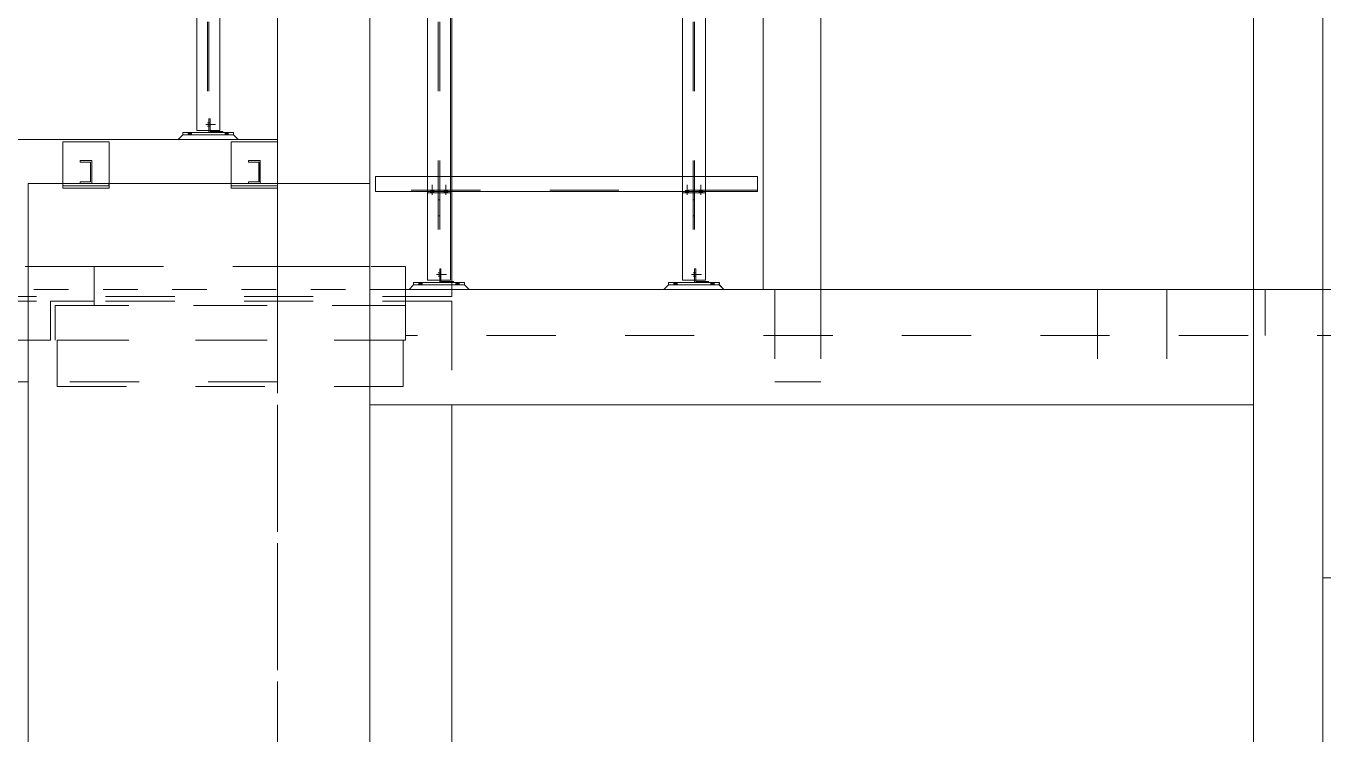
# Model space of a CAD drawing. Header units: millimetres. Extents: x 663313 to 1226001, y 1431724 to 1620898.
# Drawn here: x 663528.06 to 663533.68, y 1524733.95 to 1524737.02 of the extents above; entities that cross this region are included whole.
import ezdxf

# ---------------------------------------------------------------- set-up
doc = ezdxf.new("R2010")
doc.units = ezdxf.units.MM
for name, pattern in [('XKITLINE00', [0]), ('XKITLINE01', [4, 1, -1, 1, -1]), ('XKITLINE02', [4, 2, -2])]:
    doc.linetypes.add(name, pattern=pattern)
for name, color, linetype, lineweight in [('Bolt', 7, 'Continuous', 0), ('Part', 7, 'Continuous', 0), ('S-GRID', 7, 'Continuous', 9)]:
    doc.layers.add(name, color=color, linetype=linetype, lineweight=lineweight)
doc.layers.add('VPORT', color=7, linetype='Continuous')

# ---------------------------------------------------------------- blocks, each defined once
blk = doc.blocks.new('*A14371910')
at = {"layer": 'S-GRID', "color": 7, "linetype": 'XKITLINE01', "lineweight": 0}
blk.add_line((181.371058, 154.391804), (416.137168, 154.391804), dxfattribs=at)
blk = doc.blocks.new('*A14391912')
at = {"layer": 'Part', "color": 7, "linetype": 'XKITLINE02', "lineweight": 0}
for p, q in [((240.112982, 154.391804), (240.111161, 154.391804)), ((240.111161, 154.391804), (376.452929, 154.391804)), ((240.111161, 153.058471), (240.111161, 154.391804)), ((264.944461, 153.058471), (264.944461, 154.391804)), ((264.946503, 153.058471), (264.946503, 154.391804)), ((376.452546, 153.058471), (240.111161, 153.058471))]:
    blk.add_line(p, q, dxfattribs=at)
blk = doc.blocks.new('*A14411914')
at = {"layer": 'Part', "color": 7, "linetype": 'XKITLINE00', "lineweight": 0}
for p, q in [((287.777104, 154.391804), (266.611411, 154.391804)), ((266.611411, 154.391804), (266.611411, 146.058471)), ((287.777104, 154.391804), (287.777104, 149.858471)), ((266.611411, 146.058471), (266.977718, 146.058471)), ((270.577717, 146.058471), (270.444743, 146.058471)), ((280.577714, 146.058471), (280.44474, 146.058471))]:
    blk.add_line(p, q, dxfattribs=at)
at = {"layer": 'Part', "color": 7, "linetype": 'XKITLINE02', "lineweight": 0}
for p, q in [((266.61263, 146.058471), (266.61263, 154.391804)), ((287.778323, 154.391804), (287.777104, 154.391804)), ((287.778323, 154.391804), (287.777104, 154.391804)), ((287.778323, 146.058471), (287.778323, 154.391804)), ((287.777104, 149.858471), (287.777104, 146.058471)), ((270.444743, 146.058471), (266.977718, 146.058471)), ((280.44474, 146.058471), (270.577717, 146.058471)), ((280.578073, 146.058471), (280.577714, 146.058471)), ((280.577714, 146.058471), (287.778323, 146.058471)), ((287.777104, 146.058471), (287.778323, 146.058471))]:
    blk.add_line(p, q, dxfattribs=at)
blk = doc.blocks.new('*A15231996')
at = {"layer": 'Part', "color": 7, "linetype": 'XKITLINE00', "lineweight": 0}
for p, q in [((236.409907, 209.725138), (236.409907, 157.458471)), ((239.076573, 155.058471), (239.076573, 209.725138)), ((239.077792, 182.391804), (239.077792, 155.058471)), ((239.076573, 155.058471), (239.077792, 155.058471))]:
    blk.add_line(p, q, dxfattribs=at)
at = {"layer": 'Part', "color": 7, "linetype": 'XKITLINE02', "lineweight": 0}
for p, q in [((236.411126, 209.725138), (236.411126, 155.058471)), ((236.409907, 157.458471), (236.409907, 155.058471)), ((239.077792, 155.058471), (236.409907, 155.058471))]:
    blk.add_line(p, q, dxfattribs=at)
blk = doc.blocks.new('*A15272000')
at = {"layer": 'Part', "color": 7, "linetype": 'XKITLINE00', "lineweight": 0}
for p, q in [((250.443201, 154.391804), (250.443201, 209.725138)), ((252.109868, 154.391804), (252.109868, 209.725138)), ((252.111087, 154.391804), (252.111087, 209.725138)), ((252.109868, 154.391804), (250.443201, 154.391804))]:
    blk.add_line(p, q, dxfattribs=at)
at = {"layer": 'Part', "color": 7, "linetype": 'XKITLINE02', "lineweight": 0}
for p, q in [((250.444421, 154.391804), (250.444421, 209.725138)), ((252.111087, 154.391804), (252.109868, 154.391804)), ((252.109868, 154.391804), (252.111087, 154.391804))]:
    blk.add_line(p, q, dxfattribs=at)
blk = doc.blocks.new('*A15292002')
at = {"layer": 'Part', "color": 7, "linetype": 'XKITLINE00', "lineweight": 0}
for p, q in [((202.289905, 158.725138), (202.289905, 157.458471)), ((218.076578, 158.725138), (202.289905, 158.725138)), ((236.40991, 158.725138), (220.743244, 158.725138)), ((236.40991, 158.725138), (236.40991, 157.458471)), ((209.209166, 151.725138), (209.076686, 151.725138)), ((219.209164, 151.725138), (219.076684, 151.725138)), ((229.209161, 151.725138), (229.076681, 151.725138))]:
    blk.add_line(p, q, dxfattribs=at)
at = {"layer": 'Part', "color": 7, "linetype": 'XKITLINE02', "lineweight": 0}
for p, q in [((202.291118, 158.725138), (202.291118, 154.391804)), ((220.743244, 158.725138), (218.076578, 158.725138)), ((236.411124, 158.725138), (236.40991, 158.725138)), ((236.411124, 158.725138), (236.40991, 158.725138)), ((236.411121, 154.391804), (236.411124, 158.725138)), ((202.289905, 157.458471), (202.289905, 154.391804)), ((236.40991, 157.458471), (236.40991, 154.391804)), ((202.289902, 151.725138), (202.289905, 154.391804)), ((202.291118, 154.391804), (202.291116, 151.725138)), ((236.40991, 154.391804), (236.409907, 151.725138)), ((236.411121, 151.725138), (236.411121, 154.391804)), ((202.291116, 151.725138), (202.289902, 151.725138)), ((209.076686, 151.725138), (202.289902, 151.725138)), ((236.411121, 151.725138), (209.209166, 151.725138)), ((219.076684, 151.725138), (209.209166, 151.725138)), ((229.076681, 151.725138), (219.209164, 151.725138)), ((236.409907, 151.725138), (236.411121, 151.725138))]:
    blk.add_line(p, q, dxfattribs=at)
blk = doc.blocks.new('*A15342007')
at = {"layer": 'Bolt', "color": 7, "linetype": 'XKITLINE02', "lineweight": 0}
for p, q in [((234.337146, 159.158471), (234.623279, 159.158471)), ((234.389912, 159.205138), (234.429912, 159.205138)), ((234.38998, 159.111804), (234.42998, 159.111804)), ((234.429851, 159.205138), (234.463184, 159.205138)), ((234.430041, 159.111804), (234.463374, 159.111804))]:
    blk.add_line(p, q, dxfattribs=at)
blk = doc.blocks.new('*A15352008')
at = {"layer": 'Part', "color": 7, "linetype": 'XKITLINE02', "lineweight": 0}
for p, q in [((234.4298, 159.325138), (234.463426, 159.325138)), ((234.4298, 159.325138), (234.4298, 158.991804)), ((234.430092, 158.925138), (234.430092, 159.325138)), ((234.463133, 159.325138), (234.463133, 158.991804)), ((234.463426, 159.325138), (234.463426, 158.991804)), ((234.830092, 158.925138), (234.4298, 158.925138))]:
    blk.add_line(p, q, dxfattribs=at)
at = {"layer": 'Part', "color": 7, "linetype": 'XKITLINE00', "lineweight": 0}
for p, q in [((234.4298, 158.991804), (234.4298, 158.925138)), ((234.463133, 158.991804), (234.463133, 158.958471)), ((234.463133, 158.958471), (234.8298, 158.958471)), ((234.463426, 158.991804), (234.463426, 158.958471)), ((234.8298, 158.958471), (234.830092, 158.958471)), ((234.830092, 158.958471), (234.8298, 158.958471)), ((234.8298, 158.958471), (234.8298, 158.925138)), ((234.830092, 158.958471), (234.830092, 158.925138))]:
    blk.add_line(p, q, dxfattribs=at)
blk = doc.blocks.new('*A15392012')
at = {"layer": 'Part', "color": 7, "linetype": 'XKITLINE00', "lineweight": 0}
for p, q in [((248.109531, 182.125138), (248.109531, 177.658471)), ((248.776646, 182.125138), (248.109531, 182.125138)), ((248.776197, 182.125138), (248.776197, 177.658471)), ((248.776685, 182.125138), (248.776646, 182.125138)), ((248.776646, 182.125138), (248.776646, 177.658471)), ((248.109531, 177.225138), (248.109531, 167.658471)), ((248.776197, 177.225138), (248.776197, 167.658471)), ((248.776646, 177.225138), (248.776646, 167.658471)), ((248.109531, 167.225138), (248.109531, 157.658471)), ((248.776197, 167.225138), (248.776197, 157.658471)), ((248.776646, 167.225138), (248.776646, 157.658471)), ((248.109531, 157.185138), (248.109531, 154.658471)), ((248.776197, 157.225138), (248.776197, 154.658471)), ((248.776646, 157.225138), (248.776646, 154.658471)), ((248.776646, 154.658471), (248.109531, 154.658471)), ((248.776646, 154.658471), (248.776685, 154.658471))]:
    blk.add_line(p, q, dxfattribs=at)
at = {"layer": 'Part', "color": 7, "linetype": 'XKITLINE02', "lineweight": 0}
for p, q in [((248.10957, 182.125138), (248.10957, 154.658471)), ((248.109979, 182.125138), (248.109979, 154.658471)), ((248.110018, 182.125138), (248.110018, 154.658471)), ((248.422903, 182.125138), (248.422903, 154.658471)), ((248.423313, 182.125138), (248.423313, 154.658471)), ((248.462903, 182.125138), (248.462903, 154.658471)), ((248.463313, 182.125138), (248.463313, 154.658471)), ((248.776685, 182.125138), (248.776197, 182.125138)), ((248.776236, 182.125138), (248.776236, 154.658471)), ((248.776685, 154.658471), (248.776685, 182.125138)), ((248.109531, 177.658471), (248.109531, 177.225138)), ((248.776197, 177.658471), (248.776197, 177.225138)), ((248.776646, 177.658471), (248.776646, 177.225138)), ((248.109531, 167.658471), (248.109531, 167.225138)), ((248.776197, 167.658471), (248.776197, 167.225138)), ((248.776646, 167.658471), (248.776646, 167.225138)), ((248.109531, 157.658471), (248.109531, 157.185138)), ((248.776197, 157.658471), (248.776197, 157.225138)), ((248.776646, 157.658471), (248.776646, 157.225138)), ((248.776685, 154.658471), (248.776197, 154.658471))]:
    blk.add_line(p, q, dxfattribs=at)
blk = doc.blocks.new('*A15402013')
at = {"layer": 'Part', "color": 7, "linetype": 'XKITLINE00', "lineweight": 0}
for p, q in [((266.611411, 154.391804), (264.609906, 154.391804)), ((264.609906, 135.391804), (264.609906, 154.391804)), ((266.609905, 135.391804), (266.609905, 154.391804)), ((266.609905, 135.391804), (266.60855, 135.391804)), ((266.61296, 135.391804), (266.609905, 135.391804))]:
    blk.add_line(p, q, dxfattribs=at)
at = {"layer": 'Part', "color": 7, "linetype": 'XKITLINE02', "lineweight": 0}
for p, q in [((266.61296, 154.391804), (266.611411, 154.391804)), ((266.60855, 135.391804), (264.609906, 135.391804))]:
    blk.add_line(p, q, dxfattribs=at)
blk = doc.blocks.new('*A15412014')
at = {"layer": 'Part', "color": 7, "linetype": 'XKITLINE02', "lineweight": 0}
for p, q in [((252.113061, 154.391804), (250.777887, 154.391804)), ((250.777887, 154.391804), (250.777887, 151.725138)), ((252.11122, 154.391804), (252.11122, 151.725138)), ((250.777887, 151.725138), (252.113061, 151.725138))]:
    blk.add_line(p, q, dxfattribs=at)
blk = doc.blocks.new('*A15422015')
at = {"layer": 'Part', "color": 7, "linetype": 'XKITLINE00', "lineweight": 0}
for p, q in [((239.076574, 151.058471), (239.076574, 154.391804)), ((264.609906, 154.391804), (239.076574, 154.391804)), ((264.609906, 154.391804), (264.609906, 151.058471)), ((264.609906, 151.058471), (239.076574, 151.058471))]:
    blk.add_line(p, q, dxfattribs=at)
at = {"layer": 'Part', "color": 7, "linetype": 'XKITLINE02', "lineweight": 0}
for p, q in [((239.076574, 154.391804), (239.077793, 154.391804)), ((239.077793, 154.391804), (239.077793, 151.058471)), ((264.611125, 154.391804), (264.609906, 154.391804)), ((264.611125, 154.391804), (264.609906, 154.391804)), ((264.611125, 151.058471), (264.611125, 154.391804)), ((239.077793, 151.058471), (239.076574, 151.058471)), ((264.609906, 151.058471), (264.611125, 151.058471)), ((264.611125, 151.058471), (264.609906, 151.058471))]:
    blk.add_line(p, q, dxfattribs=at)
blk = doc.blocks.new('*A15432016')
at = {"layer": 'Part', "color": 7, "linetype": 'XKITLINE00', "lineweight": 0}
for p, q in [((266.61296, 177.725138), (264.609906, 177.725138)), ((264.609906, 154.391804), (264.609906, 177.725138)), ((266.609905, 154.391804), (266.609905, 177.725138)), ((266.609905, 154.391804), (264.609906, 154.391804)), ((266.609905, 154.391804), (266.611411, 154.391804))]:
    blk.add_line(p, q, dxfattribs=at)
at = {"layer": 'Part', "color": 7, "linetype": 'XKITLINE02', "lineweight": 0}
blk.add_line((266.611411, 154.391804), (266.61296, 154.391804), dxfattribs=at)
blk = doc.blocks.new('*A15442017')
at = {"layer": 'Bolt', "color": 7, "linetype": 'XKITLINE02', "lineweight": 0}
for p, q in [((248.370308, 154.825138), (248.656441, 154.825138)), ((248.423074, 154.871804), (248.463074, 154.871804)), ((248.423142, 154.778471), (248.463142, 154.778471)), ((248.463013, 154.871804), (248.496346, 154.871804)), ((248.463203, 154.778471), (248.496536, 154.778471))]:
    blk.add_line(p, q, dxfattribs=at)
blk = doc.blocks.new('*A15452018')
at = {"layer": 'Part', "color": 7, "linetype": 'XKITLINE02', "lineweight": 0}
for p, q in [((248.462962, 154.991804), (248.496587, 154.991804)), ((248.462962, 154.991804), (248.462962, 154.658471)), ((248.463254, 154.591804), (248.463254, 154.991804)), ((248.496295, 154.991804), (248.496295, 154.658471)), ((248.496587, 154.991804), (248.496587, 154.658471)), ((248.863254, 154.591804), (248.462962, 154.591804))]:
    blk.add_line(p, q, dxfattribs=at)
at = {"layer": 'Part', "color": 7, "linetype": 'XKITLINE00', "lineweight": 0}
for p, q in [((248.462962, 154.658471), (248.462962, 154.591804)), ((248.496295, 154.658471), (248.496295, 154.625138)), ((248.496295, 154.625138), (248.862961, 154.625138)), ((248.496587, 154.658471), (248.496587, 154.625138)), ((248.862961, 154.625138), (248.863254, 154.625138)), ((248.863254, 154.625138), (248.862961, 154.625138)), ((248.862961, 154.625138), (248.862961, 154.591804)), ((248.863254, 154.625138), (248.863254, 154.591804))]:
    blk.add_line(p, q, dxfattribs=at)
blk = doc.blocks.new('*A15462019')
at = {"layer": 'Part', "color": 7, "linetype": 'XKITLINE00', "lineweight": 0}
for p, q in [((247.709506, 154.525138), (247.576076, 154.391804)), ((249.176173, 154.525138), (247.709506, 154.525138)), ((249.176709, 154.525138), (249.176173, 154.525138)), ((249.176173, 154.525138), (249.309409, 154.391804)), ((249.31014, 154.391804), (249.176709, 154.525138))]:
    blk.add_line(p, q, dxfattribs=at)
at = {"layer": 'Part', "color": 7, "linetype": 'XKITLINE02', "lineweight": 0}
for p, q in [((247.576807, 154.391804), (247.710043, 154.525138)), ((249.176709, 154.525138), (249.176173, 154.525138)), ((247.576076, 154.391804), (247.576807, 154.391804)), ((249.31014, 154.391804), (247.576076, 154.391804))]:
    blk.add_line(p, q, dxfattribs=at)
blk = doc.blocks.new('*A15472020')
at = {"layer": 'Part', "color": 7, "linetype": 'XKITLINE00', "lineweight": 0}
for p, q in [((249.176709, 154.591804), (247.709506, 154.591804)), ((247.709506, 154.525138), (247.709506, 154.591804)), ((249.176709, 154.525138), (247.709506, 154.525138)), ((249.176173, 154.591804), (249.176709, 154.591804)), ((249.176173, 154.591804), (249.176173, 154.525138)), ((249.176173, 154.525138), (249.176709, 154.525138)), ((249.176709, 154.525138), (249.176709, 154.591804))]:
    blk.add_line(p, q, dxfattribs=at)
at = {"layer": 'Part', "color": 7, "linetype": 'XKITLINE02', "lineweight": 0}
blk.add_line((247.710043, 154.525138), (247.710043, 154.591804), dxfattribs=at)
blk = doc.blocks.new('*A15482021')
at = {"layer": 'Bolt'}
for points in [[(247.956, 154.592), (247.956, 154.525), (247.863, 154.525), (247.863, 154.592)], [(249.023, 154.592), (249.023, 154.525), (248.93, 154.525), (248.93, 154.592)]]:
    blk.add_hatch(color=7, dxfattribs=at).paths.add_polyline_path(points, flags=17)
at = {"layer": 'Bolt', "color": 7, "linetype": 'XKITLINE00', "lineweight": 0}
for p, q in [((247.863, 154.525), (247.863, 154.592)), ((247.91, 154.525), (247.91, 154.592)), ((247.956, 154.525), (247.956, 154.592)), ((248.93, 154.525), (248.93, 154.592)), ((248.976, 154.525), (248.976, 154.592)), ((249.023, 154.525), (249.023, 154.592))]:
    blk.add_line(p, q, dxfattribs=at)
blk = doc.blocks.new('*A15492022')
at = {"layer": 'Part', "color": 7, "linetype": 'XKITLINE00', "lineweight": 0}
for p, q in [((248.108946, 157.185138), (248.108946, 157.225138)), ((248.775612, 157.185138), (248.108946, 157.185138)), ((248.775612, 157.185138), (248.775612, 157.225138)), ((248.776197, 157.185138), (248.775612, 157.185138)), ((248.776197, 157.185138), (248.775612, 157.185138)), ((248.776197, 157.225138), (248.776197, 157.185138))]:
    blk.add_line(p, q, dxfattribs=at)
at = {"layer": 'Part', "color": 7, "linetype": 'XKITLINE02', "lineweight": 0}
for p, q in [((248.776197, 157.225138), (248.108946, 157.225138)), ((248.109531, 157.185138), (248.109531, 157.225138)), ((248.775612, 157.225138), (248.776197, 157.225138))]:
    blk.add_line(p, q, dxfattribs=at)
blk = doc.blocks.new('*A15502023')
at = {"layer": 'Part', "color": 7, "linetype": 'XKITLINE00', "lineweight": 0}
for p, q in [((248.422279, 156.985138), (248.422279, 157.185138)), ((248.462279, 157.185138), (248.422279, 157.185138)), ((248.462279, 156.985138), (248.462279, 157.185138)), ((248.462864, 156.518471), (248.462864, 157.185138)), ((248.422718, 156.518471), (248.422279, 156.985138)), ((248.422279, 156.985138), (248.462279, 156.985138)), ((248.462279, 156.985138), (248.462718, 156.518471)), ((248.462864, 156.518471), (248.422718, 156.518471)), ((248.462718, 156.518471), (248.462864, 156.518471))]:
    blk.add_line(p, q, dxfattribs=at)
at = {"layer": 'Part', "color": 7, "linetype": 'XKITLINE02', "lineweight": 0}
for p, q in [((248.422279, 157.185138), (248.422864, 157.185138)), ((248.422864, 157.185138), (248.422864, 156.518471)), ((248.462279, 157.185138), (248.462864, 157.185138)), ((248.462864, 157.185138), (248.462279, 157.185138)), ((248.422864, 156.518471), (248.422718, 156.518471))]:
    blk.add_line(p, q, dxfattribs=at)
blk = doc.blocks.new('*A15512024')
at = {"layer": 'Bolt'}
for points in [[(248.289, 157.265), (248.289, 157.225), (248.196, 157.225), (248.196, 157.265)], [(248.289, 157.225), (248.289, 157.185), (248.196, 157.185), (248.196, 157.225)], [(248.689, 157.265), (248.689, 157.225), (248.596, 157.225), (248.596, 157.265)], [(248.689, 157.225), (248.689, 157.185), (248.596, 157.185), (248.596, 157.225)]]:
    blk.add_hatch(color=7, dxfattribs=at).paths.add_polyline_path(points, flags=17)
at = {"layer": 'Bolt', "color": 7, "linetype": 'XKITLINE00', "lineweight": 0}
for p, q in [((248.243, 157.132), (248.243, 157.418)), ((248.643, 157.132), (248.643, 157.418)), ((248.196, 157.225), (248.196, 157.265)), ((248.196, 157.185), (248.196, 157.225)), ((248.289, 157.225), (248.289, 157.265)), ((248.289, 157.185), (248.289, 157.225)), ((248.596, 157.225), (248.596, 157.265)), ((248.596, 157.185), (248.596, 157.225)), ((248.689, 157.225), (248.689, 157.265)), ((248.689, 157.185), (248.689, 157.225))]:
    blk.add_line(p, q, dxfattribs=at)
blk = doc.blocks.new('*A16542127')
at = {"layer": 'Part', "color": 7, "linetype": 'XKITLINE02', "lineweight": 0}
for p, q in [((241.445512, 154.058471), (221.477876, 154.058471)), ((221.477876, 134.991804), (221.477876, 154.058471)), ((221.478851, 154.058471), (221.478851, 134.991804)), ((241.445512, 154.058471), (241.444537, 154.058471)), ((241.444537, 154.058471), (241.444537, 151.058471)), ((241.445512, 154.058471), (241.445512, 151.058471)), ((241.444537, 135.391804), (241.444537, 134.991804)), ((241.445512, 135.391804), (241.445512, 134.991804)), ((241.445512, 134.991804), (221.477876, 134.991804)), ((241.444537, 134.991804), (241.445512, 134.991804))]:
    blk.add_line(p, q, dxfattribs=at)
at = {"layer": 'Part', "color": 7, "linetype": 'XKITLINE00', "lineweight": 0}
for p, q in [((241.444537, 151.058471), (241.444537, 135.391804)), ((241.445512, 151.058471), (241.445512, 135.391804))]:
    blk.add_line(p, q, dxfattribs=at)
blk = doc.blocks.new('*A16582131')
at = {"layer": 'Part', "color": 7, "linetype": 'XKITLINE02', "lineweight": 0}
for p, q in [((228.046258, 154.891804), (227.712206, 154.891804)), ((227.712206, 154.891804), (227.832206, 153.891804)), ((231.119592, 155.058471), (228.045539, 155.058471)), ((228.045539, 155.058471), (228.045539, 154.891804)), ((231.118872, 154.058471), (231.118872, 155.058471)), ((229.852206, 152.925138), (229.852206, 154.058471)), ((229.852206, 154.058471), (231.119592, 154.058471)), ((226.179591, 153.725138), (225.84554, 153.725138)), ((225.84554, 153.725138), (225.96554, 152.725138)), ((227.832925, 153.891804), (226.178873, 153.891804)), ((226.178873, 153.891804), (226.178873, 153.725138)), ((213.867938, 143.591804), (228.801267, 152.925138)), ((228.801267, 152.925138), (229.852925, 152.925138)), ((224.312924, 152.558471), (223.978874, 152.558471)), ((223.978874, 152.558471), (224.098874, 151.558471)), ((225.966257, 152.725138), (224.312207, 152.725138)), ((224.312207, 152.725138), (224.312207, 152.558471)), ((224.09959, 151.558471), (222.445541, 151.558471)), ((222.445541, 151.558471), (222.445541, 151.391804)), ((222.446256, 151.391804), (222.112208, 151.391804)), ((222.112208, 151.391804), (222.232208, 150.391804)), ((222.232923, 150.391804), (220.578875, 150.391804)), ((220.578875, 150.391804), (220.578875, 150.225138)), ((220.579589, 150.225138), (220.245541, 150.225138)), ((220.245541, 150.225138), (220.365541, 149.225138)), ((220.366256, 149.225138), (218.712209, 149.225138)), ((218.712209, 149.225138), (218.712209, 149.058471)), ((218.712922, 149.058471), (218.378875, 149.058471)), ((218.378875, 149.058471), (218.498875, 148.058471)), ((218.499589, 148.058471), (216.845542, 148.058471)), ((216.845542, 148.058471), (216.845542, 147.891804)), ((216.846255, 147.891804), (216.512209, 147.891804)), ((216.512209, 147.891804), (216.632209, 146.891804)), ((214.979588, 146.725138), (214.645543, 146.725138)), ((214.645543, 146.725138), (214.765543, 145.725138)), ((216.632922, 146.891804), (214.978876, 146.891804)), ((214.978876, 146.891804), (214.978876, 146.725138)), ((214.766254, 145.725138), (209.238878, 145.725138)), ((209.238878, 145.725138), (209.238878, 144.725138)), ((209.238878, 144.725138), (210.506253, 144.725138)), ((210.505544, 144.725138), (210.505544, 143.591804)), ((210.505544, 143.591804), (213.868649, 143.591804))]:
    blk.add_line(p, q, dxfattribs=at)
blk = doc.blocks.new('*A16612134')
at = {"layer": 'Part', "color": 7, "linetype": 'XKITLINE00', "lineweight": 0}
for p, q in [((239.076556, 157.458471), (229.209161, 157.458471)), ((229.209161, 157.458471), (229.209161, 129.89649)), ((239.075825, 157.458471), (239.075825, 135.391804)), ((239.076556, 157.458471), (239.076556, 135.391804)), ((239.075825, 132.725138), (239.075825, 127.791804)), ((239.076556, 132.725138), (239.076556, 127.791804)), ((229.209161, 127.85277), (229.209161, 127.791804)), ((229.209161, 127.791804), (239.076556, 127.791804))]:
    blk.add_line(p, q, dxfattribs=at)
at = {"layer": 'Part', "color": 7, "linetype": 'XKITLINE02', "lineweight": 0}
for p, q in [((229.209892, 157.458471), (229.209892, 127.791804)), ((239.075825, 135.391804), (239.075825, 132.725138)), ((239.076556, 135.391804), (239.076556, 132.725138)), ((229.209161, 129.89649), (229.209161, 127.85277))]:
    blk.add_line(p, q, dxfattribs=at)
blk = doc.blocks.new('*A16622135')
at = {"layer": 'Part', "color": 7, "linetype": 'XKITLINE00', "lineweight": 0}
for p, q in [((240.743866, 182.125138), (240.743866, 177.658471)), ((241.410981, 182.125138), (240.743866, 182.125138)), ((241.410533, 182.125138), (241.410533, 177.658471)), ((241.41102, 182.125138), (241.410981, 182.125138)), ((241.410981, 182.125138), (241.410981, 177.658471)), ((240.743866, 177.225138), (240.743866, 167.658471)), ((241.410533, 177.225138), (241.410533, 167.658471)), ((241.410981, 177.225138), (241.410981, 167.658471)), ((240.743866, 167.225138), (240.743866, 157.658471)), ((241.410533, 167.225138), (241.410533, 157.658471)), ((241.410981, 167.225138), (241.410981, 157.658471)), ((240.743866, 157.185138), (240.743866, 154.658471)), ((241.410533, 157.225138), (241.410533, 154.658471)), ((241.410981, 157.225138), (241.410981, 154.658471)), ((241.410981, 154.658471), (240.743866, 154.658471)), ((241.410981, 154.658471), (241.41102, 154.658471))]:
    blk.add_line(p, q, dxfattribs=at)
at = {"layer": 'Part', "color": 7, "linetype": 'XKITLINE02', "lineweight": 0}
for p, q in [((240.743905, 182.125138), (240.743905, 154.658471)), ((240.744315, 182.125138), (240.744315, 154.658471)), ((240.744354, 182.125138), (240.744354, 154.658471)), ((241.057238, 182.125138), (241.057238, 154.658471)), ((241.057648, 182.125138), (241.057648, 154.658471)), ((241.097238, 182.125138), (241.097238, 154.658471)), ((241.097648, 182.125138), (241.097648, 154.658471)), ((241.41102, 182.125138), (241.410533, 182.125138)), ((241.410572, 182.125138), (241.410572, 154.658471)), ((241.41102, 154.658471), (241.41102, 182.125138)), ((240.743866, 177.658471), (240.743866, 177.225138)), ((241.410533, 177.658471), (241.410533, 177.225138)), ((241.410981, 177.658471), (241.410981, 177.225138)), ((240.743866, 167.658471), (240.743866, 167.225138)), ((241.410533, 167.658471), (241.410533, 167.225138)), ((241.410981, 167.658471), (241.410981, 167.225138)), ((240.743866, 157.658471), (240.743866, 157.185138)), ((241.410533, 157.658471), (241.410533, 157.225138)), ((241.410981, 157.658471), (241.410981, 157.225138)), ((241.41102, 154.658471), (241.410533, 154.658471))]:
    blk.add_line(p, q, dxfattribs=at)
blk = doc.blocks.new('*A16642137')
at = {"layer": 'Part', "color": 7, "linetype": 'XKITLINE02', "lineweight": 0}
for p, q in [((236.409911, 135.391804), (236.409911, 155.058471)), ((236.409911, 155.058471), (239.077796, 155.058471)), ((236.41113, 155.058471), (236.41113, 135.391804)), ((239.077796, 154.391804), (239.077796, 151.058471)), ((239.077796, 135.391804), (236.409911, 135.391804)), ((239.076576, 135.391804), (239.077796, 135.391804))]:
    blk.add_line(p, q, dxfattribs=at)
at = {"layer": 'Part', "color": 7, "linetype": 'XKITLINE00', "lineweight": 0}
for p, q in [((239.076576, 135.391804), (239.076576, 155.058471)), ((239.076576, 155.058471), (239.077796, 155.058471)), ((239.077796, 155.058471), (239.077796, 154.391804)), ((239.077796, 151.058471), (239.077796, 135.391804))]:
    blk.add_line(p, q, dxfattribs=at)
blk = doc.blocks.new('*A16792152')
at = {"layer": 'Part', "color": 7, "linetype": 'XKITLINE02', "lineweight": 0}
for p, q in [((231.119592, 155.058471), (231.118872, 155.058471)), ((231.118872, 155.058471), (240.112975, 155.058471)), ((231.118872, 153.925138), (231.118872, 155.058471)), ((240.11225, 155.058471), (240.11225, 153.925138)), ((240.11225, 153.925138), (231.118872, 153.925138)), ((240.11225, 153.925138), (240.112975, 153.925138))]:
    blk.add_line(p, q, dxfattribs=at)
blk = doc.blocks.new('*A16802153')
at = {"layer": 'Part', "color": 7, "linetype": 'XKITLINE00', "lineweight": 0}
for p, q in [((221.477876, 169.725138), (221.477876, 167.658471)), ((222.410541, 169.725138), (221.477876, 169.725138)), ((234.076369, 169.725138), (223.077656, 169.725138)), ((236.409907, 169.725138), (234.743484, 169.725138)), ((240.743866, 169.725138), (239.077914, 169.725138)), ((241.444537, 169.725138), (241.410981, 169.725138)), ((241.444537, 169.725138), (241.444537, 167.658471)), ((241.445512, 169.058471), (241.445512, 167.658471)), ((221.477876, 167.225138), (221.477876, 158.725138)), ((241.444537, 167.225138), (241.444537, 157.658471)), ((241.445512, 167.225138), (241.445512, 157.658471)), ((241.444537, 157.225138), (241.444537, 154.625138)), ((241.445512, 157.225138), (241.445512, 154.625138))]:
    blk.add_line(p, q, dxfattribs=at)
at = {"layer": 'Part', "color": 7, "linetype": 'XKITLINE02', "lineweight": 0}
for p, q in [((221.478851, 169.725138), (221.478851, 154.191804)), ((223.077656, 169.725138), (222.410541, 169.725138)), ((234.743484, 169.725138), (234.076369, 169.725138)), ((236.411126, 169.725138), (236.409907, 169.725138)), ((239.077914, 169.725138), (236.409907, 169.725138)), ((241.410981, 169.725138), (240.743866, 169.725138)), ((241.445512, 169.725138), (241.444537, 169.725138)), ((241.445512, 169.725138), (241.444537, 169.725138)), ((241.445512, 169.725138), (241.445512, 169.058471)), ((221.477876, 167.658471), (221.477876, 167.225138)), ((241.444537, 167.658471), (241.444537, 167.225138)), ((241.445512, 167.658471), (241.445512, 167.225138)), ((221.477876, 158.725138), (221.477876, 154.191804)), ((241.444537, 157.658471), (241.444537, 157.225138)), ((241.445512, 157.658471), (241.445512, 157.225138)), ((241.444537, 154.625138), (241.444537, 154.191804)), ((241.445512, 154.625138), (241.445512, 154.191804)), ((241.445512, 154.191804), (221.477876, 154.191804)), ((241.444537, 154.191804), (241.445512, 154.191804))]:
    blk.add_line(p, q, dxfattribs=at)
blk = doc.blocks.new('*A16822155')
at = {"layer": 'Part', "color": 7, "linetype": 'XKITLINE00', "lineweight": 0}
for p, q in [((234.076369, 182.125138), (234.076369, 177.658471)), ((234.743484, 182.125138), (234.076369, 182.125138)), ((234.743035, 182.125138), (234.743035, 177.658471)), ((234.743523, 182.125138), (234.743484, 182.125138)), ((234.743484, 182.125138), (234.743484, 177.658471)), ((234.076369, 177.225138), (234.076369, 167.658471)), ((234.743035, 177.225138), (234.743035, 167.658471)), ((234.743484, 177.225138), (234.743484, 167.658471)), ((234.076369, 167.185138), (234.076369, 158.991804)), ((234.743035, 167.225138), (234.743035, 158.991804)), ((234.743484, 167.225138), (234.743484, 158.991804)), ((234.743484, 158.991804), (234.076369, 158.991804)), ((234.743484, 158.991804), (234.743523, 158.991804))]:
    blk.add_line(p, q, dxfattribs=at)
at = {"layer": 'Part', "color": 7, "linetype": 'XKITLINE02', "lineweight": 0}
for p, q in [((234.076408, 182.125138), (234.076408, 158.991804)), ((234.076817, 182.125138), (234.076817, 158.991804)), ((234.076856, 182.125138), (234.076856, 158.991804)), ((234.389741, 182.125138), (234.389741, 158.991804)), ((234.390151, 182.125138), (234.390151, 158.991804)), ((234.429741, 182.125138), (234.429741, 158.991804)), ((234.430151, 182.125138), (234.430151, 158.991804)), ((234.743523, 182.125138), (234.743035, 182.125138)), ((234.743074, 182.125138), (234.743074, 158.991804)), ((234.743523, 158.991804), (234.743523, 182.125138)), ((234.076369, 177.658471), (234.076369, 177.225138)), ((234.743035, 177.658471), (234.743035, 177.225138)), ((234.743484, 177.658471), (234.743484, 177.225138)), ((234.076369, 167.658471), (234.076369, 167.185138)), ((234.743035, 167.658471), (234.743035, 167.225138)), ((234.743484, 167.658471), (234.743484, 167.225138)), ((234.743523, 158.991804), (234.743035, 158.991804))]:
    blk.add_line(p, q, dxfattribs=at)
blk = doc.blocks.new('*A16842157')
at = {"layer": 'Part', "color": 7, "linetype": 'XKITLINE02', "lineweight": 0}
for p, q in [((230.209286, 157.391804), (230.209286, 157.458471)), ((230.20992, 157.458471), (230.209286, 157.458471)), ((231.543253, 157.458471), (230.209286, 157.458471)), ((230.20992, 157.391804), (230.20992, 157.458471)), ((231.542619, 157.458471), (231.542619, 157.391804)), ((231.543253, 157.391804), (231.543253, 157.458471)), ((230.20992, 157.391804), (230.209286, 157.391804)), ((230.209286, 157.391804), (231.543253, 157.391804))]:
    blk.add_line(p, q, dxfattribs=at)
blk = doc.blocks.new('*A16852158')
at = {"layer": 'Part', "color": 7, "linetype": 'XKITLINE00', "lineweight": 0}
for p, q in [((230.709331, 158.075138), (230.709331, 158.125138)), ((230.709331, 158.125138), (231.042664, 158.125138)), ((231.009331, 158.075138), (230.709331, 158.075138)), ((231.009331, 157.508471), (231.009331, 158.075138)), ((231.042664, 158.125138), (231.043347, 158.125138)), ((231.043347, 158.125138), (231.042664, 158.125138)), ((231.042664, 158.125138), (231.042664, 157.458471)), ((231.043347, 157.458471), (231.043347, 158.125138)), ((230.709331, 157.458471), (230.709331, 157.508471)), ((231.009331, 157.508471), (230.709331, 157.508471))]:
    blk.add_line(p, q, dxfattribs=at)
at = {"layer": 'Part', "color": 7, "linetype": 'XKITLINE02', "lineweight": 0}
for p, q in [((230.710014, 158.075138), (230.710014, 158.125138)), ((231.010014, 158.075138), (231.009331, 158.075138)), ((231.010014, 157.508471), (231.010014, 158.075138)), ((231.043347, 157.458471), (230.709331, 157.458471)), ((230.710014, 157.458471), (230.710014, 157.508471)), ((231.009331, 157.508471), (231.010014, 157.508471))]:
    blk.add_line(p, q, dxfattribs=at)
blk = doc.blocks.new('*A16902163')
at = {"layer": 'Part', "color": 7, "linetype": 'XKITLINE00', "lineweight": 0}
for p, q in [((231.543374, 158.658471), (230.210041, 158.658471)), ((230.210041, 158.658471), (230.210041, 157.458471)), ((231.543423, 158.658471), (231.543374, 158.658471)), ((231.543374, 158.658471), (231.543374, 157.458471))]:
    blk.add_line(p, q, dxfattribs=at)
at = {"layer": 'Part', "color": 7, "linetype": 'XKITLINE02', "lineweight": 0}
for p, q in [((230.21009, 157.325138), (230.21009, 158.658471)), ((231.543423, 158.658471), (231.543423, 157.325138)), ((231.543423, 158.658471), (231.543423, 158.658471)), ((230.210041, 157.458471), (230.210041, 157.325138)), ((231.543374, 157.458471), (231.543374, 157.325138)), ((231.543423, 157.325138), (230.210041, 157.325138))]:
    blk.add_line(p, q, dxfattribs=at)
blk = doc.blocks.new('*A16962169')
at = {"layer": 'Part', "color": 7, "linetype": 'XKITLINE00', "lineweight": 0}
for p, q in [((239.24324, 157.225138), (239.24324, 157.658471)), ((239.24324, 157.658471), (239.243279, 157.658471)), ((250.277144, 157.658471), (239.24324, 157.658471)), ((250.276535, 157.658471), (250.276535, 157.225138)), ((250.277105, 157.265138), (250.277105, 157.658471)), ((250.277144, 157.225138), (239.24324, 157.225138)), ((250.277105, 157.265138), (250.276535, 157.265138)), ((250.276574, 157.265138), (250.277105, 157.265138)), ((250.277144, 157.265138), (250.277144, 157.225138))]:
    blk.add_line(p, q, dxfattribs=at)
at = {"layer": 'Part', "color": 7, "linetype": 'XKITLINE02', "lineweight": 0}
for p, q in [((239.243279, 157.658471), (239.243279, 157.265138)), ((239.24381, 157.265138), (239.24381, 157.658471)), ((239.24381, 157.658471), (239.243849, 157.658471)), ((239.243849, 157.658471), (239.243849, 157.225138)), ((250.276574, 157.658471), (250.276535, 157.658471)), ((250.276574, 157.265138), (250.276574, 157.658471)), ((250.277144, 157.658471), (250.277105, 157.658471)), ((250.277144, 157.658471), (250.277144, 157.265138)), ((239.243849, 157.225138), (239.24324, 157.225138)), ((239.243279, 157.265138), (239.24381, 157.265138)), ((250.276535, 157.265138), (239.243279, 157.265138))]:
    blk.add_line(p, q, dxfattribs=at)
blk = doc.blocks.new('*A16972170')
at = {"layer": 'Part', "color": 7, "linetype": 'XKITLINE00', "lineweight": 0}
for p, q in [((233.676345, 158.858471), (233.542914, 158.725138)), ((235.143011, 158.858471), (233.676345, 158.858471)), ((235.143547, 158.858471), (235.143011, 158.858471)), ((235.143011, 158.858471), (235.276247, 158.725138)), ((235.276978, 158.725138), (235.143547, 158.858471))]:
    blk.add_line(p, q, dxfattribs=at)
at = {"layer": 'Part', "color": 7, "linetype": 'XKITLINE02', "lineweight": 0}
for p, q in [((233.542914, 158.725138), (233.543645, 158.725138)), ((235.276978, 158.725138), (233.542914, 158.725138)), ((233.543645, 158.725138), (233.676881, 158.858471)), ((235.143547, 158.858471), (235.143011, 158.858471))]:
    blk.add_line(p, q, dxfattribs=at)
blk = doc.blocks.new('*A16982171')
at = {"layer": 'Part', "color": 7, "linetype": 'XKITLINE00', "lineweight": 0}
for p, q in [((235.143547, 158.925138), (233.676345, 158.925138)), ((233.676345, 158.858471), (233.676345, 158.925138)), ((235.143011, 158.925138), (235.143547, 158.925138)), ((235.143011, 158.925138), (235.143011, 158.858471)), ((235.143547, 158.858471), (235.143547, 158.925138)), ((235.143547, 158.858471), (233.676345, 158.858471)), ((235.143011, 158.858471), (235.143547, 158.858471))]:
    blk.add_line(p, q, dxfattribs=at)
at = {"layer": 'Part', "color": 7, "linetype": 'XKITLINE02', "lineweight": 0}
blk.add_line((233.676881, 158.858471), (233.676881, 158.925138), dxfattribs=at)
blk = doc.blocks.new('*A16992172')
at = {"layer": 'Bolt'}
for points in [[(240.591, 154.592), (240.591, 154.525), (240.497, 154.525), (240.497, 154.592)], [(241.657, 154.592), (241.657, 154.525), (241.564, 154.525), (241.564, 154.592)]]:
    blk.add_hatch(color=7, dxfattribs=at).paths.add_polyline_path(points, flags=17)
at = {"layer": 'Bolt', "color": 7, "linetype": 'XKITLINE00', "lineweight": 0}
for p, q in [((240.497, 154.525), (240.497, 154.592)), ((240.544, 154.525), (240.544, 154.592)), ((240.591, 154.525), (240.591, 154.592)), ((241.564, 154.525), (241.564, 154.592)), ((241.611, 154.525), (241.611, 154.592)), ((241.657, 154.525), (241.657, 154.592))]:
    blk.add_line(p, q, dxfattribs=at)
blk = doc.blocks.new('*A17002173')
at = {"layer": 'Bolt', "color": 7, "linetype": 'XKITLINE02', "lineweight": 0}
for p, q in [((241.004643, 154.825138), (241.290776, 154.825138)), ((241.057409, 154.871804), (241.097409, 154.871804)), ((241.057477, 154.778471), (241.097477, 154.778471)), ((241.097348, 154.871804), (241.130681, 154.871804)), ((241.097538, 154.778471), (241.130872, 154.778471))]:
    blk.add_line(p, q, dxfattribs=at)
blk = doc.blocks.new('*A17012174')
at = {"layer": 'Part', "color": 7, "linetype": 'XKITLINE02', "lineweight": 0}
for p, q in [((241.097297, 154.991804), (241.130923, 154.991804)), ((241.097297, 154.991804), (241.097297, 154.658471)), ((241.097589, 154.591804), (241.097589, 154.991804)), ((241.13063, 154.991804), (241.13063, 154.658471)), ((241.130923, 154.991804), (241.130923, 154.658471)), ((241.497589, 154.591804), (241.097297, 154.591804))]:
    blk.add_line(p, q, dxfattribs=at)
at = {"layer": 'Part', "color": 7, "linetype": 'XKITLINE00', "lineweight": 0}
for p, q in [((241.097297, 154.658471), (241.097297, 154.591804)), ((241.13063, 154.658471), (241.13063, 154.625138)), ((241.13063, 154.625138), (241.497297, 154.625138)), ((241.130923, 154.658471), (241.130923, 154.625138)), ((241.497297, 154.625138), (241.497589, 154.625138)), ((241.497589, 154.625138), (241.497297, 154.625138)), ((241.497297, 154.625138), (241.497297, 154.591804)), ((241.497589, 154.625138), (241.497589, 154.591804))]:
    blk.add_line(p, q, dxfattribs=at)
blk = doc.blocks.new('*A17022175')
at = {"layer": 'Part', "color": 7, "linetype": 'XKITLINE00', "lineweight": 0}
for p, q in [((240.343842, 154.525138), (240.210411, 154.391804)), ((241.810508, 154.525138), (240.343842, 154.525138)), ((241.811044, 154.525138), (241.810508, 154.525138)), ((241.810508, 154.525138), (241.943744, 154.391804)), ((241.944475, 154.391804), (241.811044, 154.525138))]:
    blk.add_line(p, q, dxfattribs=at)
at = {"layer": 'Part', "color": 7, "linetype": 'XKITLINE02', "lineweight": 0}
for p, q in [((240.211142, 154.391804), (240.344378, 154.525138)), ((241.811044, 154.525138), (241.810508, 154.525138)), ((240.210411, 154.391804), (240.211142, 154.391804)), ((241.944475, 154.391804), (240.210411, 154.391804))]:
    blk.add_line(p, q, dxfattribs=at)
blk = doc.blocks.new('*A17032176')
at = {"layer": 'Part', "color": 7, "linetype": 'XKITLINE00', "lineweight": 0}
for p, q in [((241.811044, 154.591804), (240.343842, 154.591804)), ((240.343842, 154.525138), (240.343842, 154.591804)), ((241.811044, 154.525138), (240.343842, 154.525138)), ((241.810508, 154.591804), (241.811044, 154.591804)), ((241.810508, 154.591804), (241.810508, 154.525138)), ((241.810508, 154.525138), (241.811044, 154.525138)), ((241.811044, 154.525138), (241.811044, 154.591804))]:
    blk.add_line(p, q, dxfattribs=at)
at = {"layer": 'Part', "color": 7, "linetype": 'XKITLINE02', "lineweight": 0}
blk.add_line((240.344378, 154.525138), (240.344378, 154.591804), dxfattribs=at)
blk = doc.blocks.new('*A17042177')
at = {"layer": 'Part', "color": 7, "linetype": 'XKITLINE02', "lineweight": 0}
for p, q in [((235.075822, 157.391804), (235.075822, 157.458471)), ((235.076456, 157.458471), (235.075822, 157.458471)), ((236.409789, 157.458471), (235.075822, 157.458471)), ((235.076456, 157.391804), (235.076456, 157.458471)), ((236.409155, 157.458471), (236.409155, 157.391804)), ((236.409789, 157.391804), (236.409789, 157.458471)), ((235.076456, 157.391804), (235.075822, 157.391804)), ((235.075822, 157.391804), (236.409789, 157.391804))]:
    blk.add_line(p, q, dxfattribs=at)
blk = doc.blocks.new('*A17052178')
at = {"layer": 'Part', "color": 7, "linetype": 'XKITLINE00', "lineweight": 0}
for p, q in [((235.575867, 158.075138), (235.575867, 158.125138)), ((235.575867, 158.125138), (235.9092, 158.125138)), ((235.875867, 158.075138), (235.575867, 158.075138)), ((235.875867, 157.508471), (235.875867, 158.075138)), ((235.9092, 158.125138), (235.909883, 158.125138)), ((235.909883, 158.125138), (235.9092, 158.125138)), ((235.9092, 158.125138), (235.9092, 157.458471)), ((235.909883, 157.458471), (235.909883, 158.125138)), ((235.575867, 157.458471), (235.575867, 157.508471)), ((235.875867, 157.508471), (235.575867, 157.508471))]:
    blk.add_line(p, q, dxfattribs=at)
at = {"layer": 'Part', "color": 7, "linetype": 'XKITLINE02', "lineweight": 0}
for p, q in [((235.57655, 158.075138), (235.57655, 158.125138)), ((235.876549, 158.075138), (235.875867, 158.075138)), ((235.876549, 157.508471), (235.876549, 158.075138)), ((235.909883, 157.458471), (235.575867, 157.458471)), ((235.57655, 157.458471), (235.57655, 157.508471)), ((235.875867, 157.508471), (235.876549, 157.508471))]:
    blk.add_line(p, q, dxfattribs=at)
blk = doc.blocks.new('*A17062179')
at = {"layer": 'Part', "color": 7, "linetype": 'XKITLINE00', "lineweight": 0}
for p, q in [((236.410039, 158.658471), (235.076707, 158.658471)), ((235.076707, 158.658471), (235.076707, 157.458471)), ((236.410088, 158.658471), (236.410039, 158.658471)), ((236.410039, 158.658471), (236.410039, 157.458471))]:
    blk.add_line(p, q, dxfattribs=at)
at = {"layer": 'Part', "color": 7, "linetype": 'XKITLINE02', "lineweight": 0}
for p, q in [((235.076755, 157.325138), (235.076755, 158.658471)), ((236.410088, 158.658471), (236.410088, 157.325138)), ((236.410088, 158.658471), (236.410088, 158.658471)), ((235.076707, 157.458471), (235.076707, 157.325138)), ((236.410039, 157.458471), (236.410039, 157.325138)), ((236.410088, 157.325138), (235.076707, 157.325138))]:
    blk.add_line(p, q, dxfattribs=at)
blk = doc.blocks.new('*A17072180')
at = {"layer": 'Bolt'}
for points in [[(233.923, 158.925), (233.923, 158.858), (233.83, 158.858), (233.83, 158.925)], [(234.99, 158.925), (234.99, 158.858), (234.897, 158.858), (234.897, 158.925)]]:
    blk.add_hatch(color=7, dxfattribs=at).paths.add_polyline_path(points, flags=17)
at = {"layer": 'Bolt', "color": 7, "linetype": 'XKITLINE00', "lineweight": 0}
for p, q in [((233.83, 158.858), (233.83, 158.925)), ((233.877, 158.858), (233.877, 158.925)), ((233.923, 158.858), (233.923, 158.925)), ((234.897, 158.858), (234.897, 158.925)), ((234.943, 158.858), (234.943, 158.925)), ((234.99, 158.858), (234.99, 158.925))]:
    blk.add_line(p, q, dxfattribs=at)
blk = doc.blocks.new('*A17082181')
at = {"layer": 'Part', "color": 7, "linetype": 'XKITLINE00', "lineweight": 0}
for p, q in [((240.743281, 157.185138), (240.743281, 157.225138)), ((241.409947, 157.185138), (240.743281, 157.185138)), ((241.409947, 157.185138), (241.409947, 157.225138)), ((241.410533, 157.185138), (241.409947, 157.185138)), ((241.410533, 157.185138), (241.409947, 157.185138)), ((241.410533, 157.225138), (241.410533, 157.185138))]:
    blk.add_line(p, q, dxfattribs=at)
at = {"layer": 'Part', "color": 7, "linetype": 'XKITLINE02', "lineweight": 0}
for p, q in [((241.410533, 157.225138), (240.743281, 157.225138)), ((240.743866, 157.185138), (240.743866, 157.225138)), ((241.409947, 157.225138), (241.410533, 157.225138))]:
    blk.add_line(p, q, dxfattribs=at)
blk = doc.blocks.new('*A17092182')
at = {"layer": 'Part', "color": 7, "linetype": 'XKITLINE00', "lineweight": 0}
for p, q in [((241.056614, 156.985138), (241.056614, 157.185138)), ((241.096614, 157.185138), (241.056614, 157.185138)), ((241.096614, 156.985138), (241.096614, 157.185138)), ((241.097199, 156.518471), (241.097199, 157.185138)), ((241.057053, 156.518471), (241.056614, 156.985138)), ((241.056614, 156.985138), (241.096614, 156.985138)), ((241.096614, 156.985138), (241.097053, 156.518471)), ((241.097199, 156.518471), (241.057053, 156.518471)), ((241.097053, 156.518471), (241.097199, 156.518471))]:
    blk.add_line(p, q, dxfattribs=at)
at = {"layer": 'Part', "color": 7, "linetype": 'XKITLINE02', "lineweight": 0}
for p, q in [((241.056614, 157.185138), (241.057199, 157.185138)), ((241.057199, 157.185138), (241.057199, 156.518471)), ((241.096614, 157.185138), (241.097199, 157.185138)), ((241.097199, 157.185138), (241.096614, 157.185138)), ((241.057199, 156.518471), (241.057053, 156.518471))]:
    blk.add_line(p, q, dxfattribs=at)
blk = doc.blocks.new('*A17102183')
at = {"layer": 'Bolt'}
for points in [[(240.924, 157.265), (240.924, 157.225), (240.83, 157.225), (240.83, 157.265)], [(240.924, 157.225), (240.924, 157.185), (240.83, 157.185), (240.83, 157.225)], [(241.324, 157.265), (241.324, 157.225), (241.23, 157.225), (241.23, 157.265)], [(241.324, 157.225), (241.324, 157.185), (241.23, 157.185), (241.23, 157.225)]]:
    blk.add_hatch(color=7, dxfattribs=at).paths.add_polyline_path(points, flags=17)
at = {"layer": 'Bolt', "color": 7, "linetype": 'XKITLINE00', "lineweight": 0}
for p, q in [((240.877, 157.132), (240.877, 157.418)), ((241.277, 157.132), (241.277, 157.418)), ((240.83, 157.225), (240.83, 157.265)), ((240.83, 157.185), (240.83, 157.225)), ((240.924, 157.225), (240.924, 157.265)), ((240.924, 157.185), (240.924, 157.225)), ((241.23, 157.225), (241.23, 157.265)), ((241.23, 157.185), (241.23, 157.225)), ((241.324, 157.225), (241.324, 157.265)), ((241.324, 157.185), (241.324, 157.225))]:
    blk.add_line(p, q, dxfattribs=at)
blk = doc.blocks.new('*A17412214')
at = {"layer": 'Part', "color": 7, "linetype": 'XKITLINE02', "lineweight": 0}
for p, q in [((229.986259, 153.925138), (229.985539, 153.925138)), ((229.985539, 153.925138), (240.112975, 153.925138)), ((229.985539, 152.925138), (229.985539, 153.925138)), ((240.11225, 153.925138), (240.11225, 152.925138)), ((240.11225, 152.925138), (229.985539, 152.925138)), ((240.11225, 152.925138), (240.112975, 152.925138))]:
    blk.add_line(p, q, dxfattribs=at)
blk = doc.blocks.new('*A17422215')
at = {"layer": 'Part', "color": 7, "linetype": 'XKITLINE02', "lineweight": 0}
for p, q in [((240.046235, 152.925138), (230.045578, 152.925138)), ((230.045578, 152.925138), (230.045578, 151.591804)), ((240.04559, 152.925138), (240.04559, 151.591804)), ((230.045578, 151.591804), (240.04559, 151.591804)), ((240.04559, 151.591804), (240.046235, 151.591804))]:
    blk.add_line(p, q, dxfattribs=at)
blk = doc.blocks.new('*A17752248')
at = {"layer": 'Part', "color": 7, "linetype": 'XKITLINE02', "lineweight": 0}
for p, q in [((262.106246, 154.391804), (260.104414, 154.391804)), ((260.104414, 154.391804), (260.104414, 151.058471)), ((262.104413, 154.391804), (262.104413, 151.058471)), ((260.104414, 151.058471), (262.106246, 151.058471))]:
    blk.add_line(p, q, dxfattribs=at)

msp = doc.modelspace()

# ---------------------------------------------------------------- hatches: boundary and pattern name
at = {"layer": 'VPORT'}
h = msp.add_hatch(dxfattribs=at)
h.set_pattern_fill('ANGLE')
h.set_pattern_definition([(235.288, (663627.358, 1524790.5456), (5.74185, -3.9776), [5.08, -1.905]), (325.288, (663627.358, 1524790.5456), (3.9776, 5.74185), [5.08, -1.905])])
h.paths.add_polyline_path([(663617.8537, 1524792.0691), (663619.0867, 1524791.215), (663617.3783, 1524788.7489), (663616.1453, 1524789.603)])
edge = h.paths.add_edge_path(flags=16)
edge.add_line((663617.5126, 1524790.4806), (663617.7194, 1524790.3374))
edge = h.paths.add_edge_path(flags=16)
edge.add_line((663617.5444, 1524790.3056), (663617.6876, 1524790.5124))
h.paths.add_polyline_path([(663612.4437, 1524784.2591), (663613.6767, 1524783.405), (663611.9683, 1524780.9389), (663610.7353, 1524781.793)])
edge = h.paths.add_edge_path(flags=16)
edge.add_line((663612.1026, 1524782.6706), (663612.3094, 1524782.5274))
edge = h.paths.add_edge_path(flags=16)
edge.add_line((663612.1344, 1524782.4956), (663612.2776, 1524782.7024))
h.paths.add_polyline_path([(663604.7567, 1524773.1621), (663605.9897, 1524772.308), (663604.2813, 1524769.8419), (663603.0483, 1524770.696)])
edge = h.paths.add_edge_path(flags=16)
edge.add_line((663604.4156, 1524771.5736), (663604.6224, 1524771.4304))
edge = h.paths.add_edge_path(flags=16)
edge.add_line((663604.4474, 1524771.3986), (663604.5906, 1524771.6054))
h.paths.add_polyline_path([(663599.8027, 1524766.0101), (663601.0357, 1524765.156), (663599.3273, 1524762.6899), (663598.0943, 1524763.544)])
edge = h.paths.add_edge_path(flags=16)
edge.add_line((663599.4616, 1524764.4216), (663599.6684, 1524764.2784))
edge = h.paths.add_edge_path(flags=16)
edge.add_line((663599.4934, 1524764.2466), (663599.6366, 1524764.4534))
h.paths.add_polyline_path([(663592.6837, 1524755.7351), (663593.9167, 1524754.881), (663592.2083, 1524752.4149), (663590.9753, 1524753.269)])
edge = h.paths.add_edge_path(flags=16)
edge.add_line((663592.3426, 1524754.1466), (663592.5494, 1524754.0034))
edge = h.paths.add_edge_path(flags=16)
edge.add_line((663592.3744, 1524753.9716), (663592.5176, 1524754.1784))
h.paths.add_polyline_path([(663585.2817, 1524745.0491), (663586.5147, 1524744.195), (663584.8063, 1524741.7289), (663583.5733, 1524742.583)])
edge = h.paths.add_edge_path(flags=16)
edge.add_line((663584.9406, 1524743.4606), (663585.1474, 1524743.3174))
edge = h.paths.add_edge_path(flags=16)
edge.add_line((663584.9724, 1524743.2856), (663585.1156, 1524743.4924))
h.paths.add_polyline_path([(663578.7897, 1524735.6781), (663580.0227, 1524734.824), (663578.3143, 1524732.3579), (663577.0813, 1524733.212)])
edge = h.paths.add_edge_path(flags=16)
edge.add_line((663578.4486, 1524734.0896), (663578.6554, 1524733.9464))
edge = h.paths.add_edge_path(flags=16)
edge.add_line((663578.4804, 1524733.9146), (663578.6236, 1524734.1214))
h.paths.add_polyline_path([(663572.2977, 1524726.3071), (663573.5307, 1524725.453), (663571.8223, 1524722.9869), (663570.5893, 1524723.841)])
edge = h.paths.add_edge_path(flags=16)
edge.add_line((663571.9566, 1524724.7186), (663572.1634, 1524724.5754))
edge = h.paths.add_edge_path(flags=16)
edge.add_line((663571.9884, 1524724.5436), (663572.1316, 1524724.7504))
h.paths.add_polyline_path([(663565.8057, 1524716.9351), (663567.0387, 1524716.081), (663565.3303, 1524713.6149), (663564.0973, 1524714.469)])
edge = h.paths.add_edge_path(flags=16)
edge.add_line((663565.4646, 1524715.3466), (663565.6714, 1524715.2034))
edge = h.paths.add_edge_path(flags=16)
edge.add_line((663565.4964, 1524715.1716), (663565.6396, 1524715.3784))
h.paths.add_polyline_path([(663559.3147, 1524707.5641), (663560.5477, 1524706.71), (663558.8393, 1524704.2439), (663557.6063, 1524705.098)])
edge = h.paths.add_edge_path(flags=16)
edge.add_line((663558.9736, 1524705.9756), (663559.1804, 1524705.8324))
edge = h.paths.add_edge_path(flags=16)
edge.add_line((663559.0054, 1524705.8006), (663559.1486, 1524706.0074))
h.paths.add_polyline_path([(663552.8227, 1524698.1931), (663554.0557, 1524697.339), (663552.3473, 1524694.8729), (663551.1143, 1524695.727)])
edge = h.paths.add_edge_path(flags=16)
edge.add_line((663552.4816, 1524696.6046), (663552.6884, 1524696.4614))
edge = h.paths.add_edge_path(flags=16)
edge.add_line((663552.5134, 1524696.4296), (663552.6566, 1524696.6364))
h.paths.add_polyline_path([(663546.3307, 1524688.8221), (663547.5637, 1524687.968), (663545.8553, 1524685.5019), (663544.6223, 1524686.356)])
edge = h.paths.add_edge_path(flags=16)
edge.add_line((663545.9896, 1524687.2336), (663546.1964, 1524687.0904))
edge = h.paths.add_edge_path(flags=16)
edge.add_line((663546.0214, 1524687.0586), (663546.1646, 1524687.2654))
h.paths.add_polyline_path([(663539.8387, 1524679.4511), (663541.0717, 1524678.597), (663539.3633, 1524676.1309), (663538.1303, 1524676.985)])
edge = h.paths.add_edge_path(flags=16)
edge.add_line((663539.4976, 1524677.8626), (663539.7044, 1524677.7194))
edge = h.paths.add_edge_path(flags=16)
edge.add_line((663539.5294, 1524677.6876), (663539.6726, 1524677.8944))
h.paths.add_polyline_path([(663533.3477, 1524670.0801), (663534.5807, 1524669.226), (663532.8723, 1524666.7599), (663531.6393, 1524667.614)])
edge = h.paths.add_edge_path(flags=16)
edge.add_line((663533.0066, 1524668.4916), (663533.2134, 1524668.3484))
edge = h.paths.add_edge_path(flags=16)
edge.add_line((663533.0384, 1524668.3166), (663533.1816, 1524668.5234))
h.paths.add_polyline_path([(663526.8557, 1524660.7091), (663528.0887, 1524659.855), (663526.3803, 1524657.3889), (663525.1473, 1524658.243)])
edge = h.paths.add_edge_path(flags=16)
edge.add_line((663526.5146, 1524659.1206), (663526.7214, 1524658.9774))
edge = h.paths.add_edge_path(flags=16)
edge.add_line((663526.5464, 1524658.9456), (663526.6896, 1524659.1524))
h.paths.add_polyline_path([(663520.3637, 1524651.3381), (663521.5967, 1524650.484), (663519.8883, 1524648.0179), (663518.6553, 1524648.872)])
edge = h.paths.add_edge_path(flags=16)
edge.add_line((663520.0226, 1524649.7496), (663520.2294, 1524649.6064))
edge = h.paths.add_edge_path(flags=16)
edge.add_line((663520.0544, 1524649.5746), (663520.1976, 1524649.7814))
h.paths.add_polyline_path([(663513.8717, 1524641.9671), (663515.1047, 1524641.113), (663513.3963, 1524638.6469), (663512.1633, 1524639.501)])
edge = h.paths.add_edge_path(flags=16)
edge.add_line((663513.5306, 1524640.3786), (663513.7374, 1524640.2354))
edge = h.paths.add_edge_path(flags=16)
edge.add_line((663513.5624, 1524640.2036), (663513.7056, 1524640.4104))
h.paths.add_polyline_path([(663507.3807, 1524632.5961), (663508.6137, 1524631.742), (663506.9053, 1524629.2759), (663505.6723, 1524630.13)])
edge = h.paths.add_edge_path(flags=16)
edge.add_line((663507.0396, 1524631.0076), (663507.2464, 1524630.8644))
edge = h.paths.add_edge_path(flags=16)
edge.add_line((663507.0714, 1524630.8326), (663507.2146, 1524631.0394))
h.paths.add_polyline_path([(663500.8887, 1524623.2251), (663502.1217, 1524622.371), (663500.4133, 1524619.9049), (663499.1803, 1524620.759)])
edge = h.paths.add_edge_path(flags=16)
edge.add_line((663500.5476, 1524621.6366), (663500.7544, 1524621.4934))
edge = h.paths.add_edge_path(flags=16)
edge.add_line((663500.5794, 1524621.4616), (663500.7226, 1524621.6684))
h.paths.add_polyline_path([(663494.3967, 1524613.8531), (663495.6297, 1524612.999), (663493.9213, 1524610.5329), (663492.6883, 1524611.387)])
edge = h.paths.add_edge_path(flags=16)
edge.add_line((663494.0556, 1524612.2646), (663494.2624, 1524612.1214))
edge = h.paths.add_edge_path(flags=16)
edge.add_line((663494.0874, 1524612.0896), (663494.2306, 1524612.2964))
h.paths.add_polyline_path([(663487.2787, 1524603.5781), (663488.5117, 1524602.724), (663486.8033, 1524600.2579), (663485.5703, 1524601.112)])
edge = h.paths.add_edge_path(flags=16)
edge.add_line((663486.9376, 1524601.9896), (663487.1444, 1524601.8464))
edge = h.paths.add_edge_path(flags=16)
edge.add_line((663486.9694, 1524601.8146), (663487.1126, 1524602.0214))
h.paths.add_polyline_path([(663481.4137, 1524595.1111), (663482.6467, 1524594.257), (663480.9383, 1524591.7909), (663479.7053, 1524592.645)])
edge = h.paths.add_edge_path(flags=16)
edge.add_line((663481.0726, 1524593.5226), (663481.2794, 1524593.3794))
edge = h.paths.add_edge_path(flags=16)
edge.add_line((663481.1044, 1524593.3476), (663481.2476, 1524593.5544))

# ---------------------------------------------------------------- block references
at = {"color": 7, "lineweight": 0, "xscale": 0.15, "yscale": 0.15, "zscale": 0.15}
for name in ['*A15231996', '*A15272000', '*A16822155', '*A16622135', '*A15392012', '*A15432016', '*A16802153', '*A15342007', '*A15352008', '*A16972170', '*A16982171', '*A17072180', '*A15292002', '*A16902163', '*A17062179', '*A16852158', '*A17052178', '*A16962169', '*A16612134', '*A16842157', '*A17042177', '*A17102183', '*A15512024', '*A17082181', '*A17092182', '*A15492022', '*A15502023', '*A14371910', '*A16582131', '*A16792152', '*A16642137', '*A17002173', '*A17012174', '*A15442017', '*A15452018', '*A15422015', '*A14391912', '*A17022175', '*A17032176', '*A16992172', '*A15462019', '*A15472020', '*A15482021', '*A15412014', '*A17752248', '*A15402013', '*A14411914', '*A16542127', '*A17412214', '*A17422215']:
    msp.add_blockref(name, (663493.6892, 1524712.7193), dxfattribs=at)

doc.saveas('drawing.dxf')
